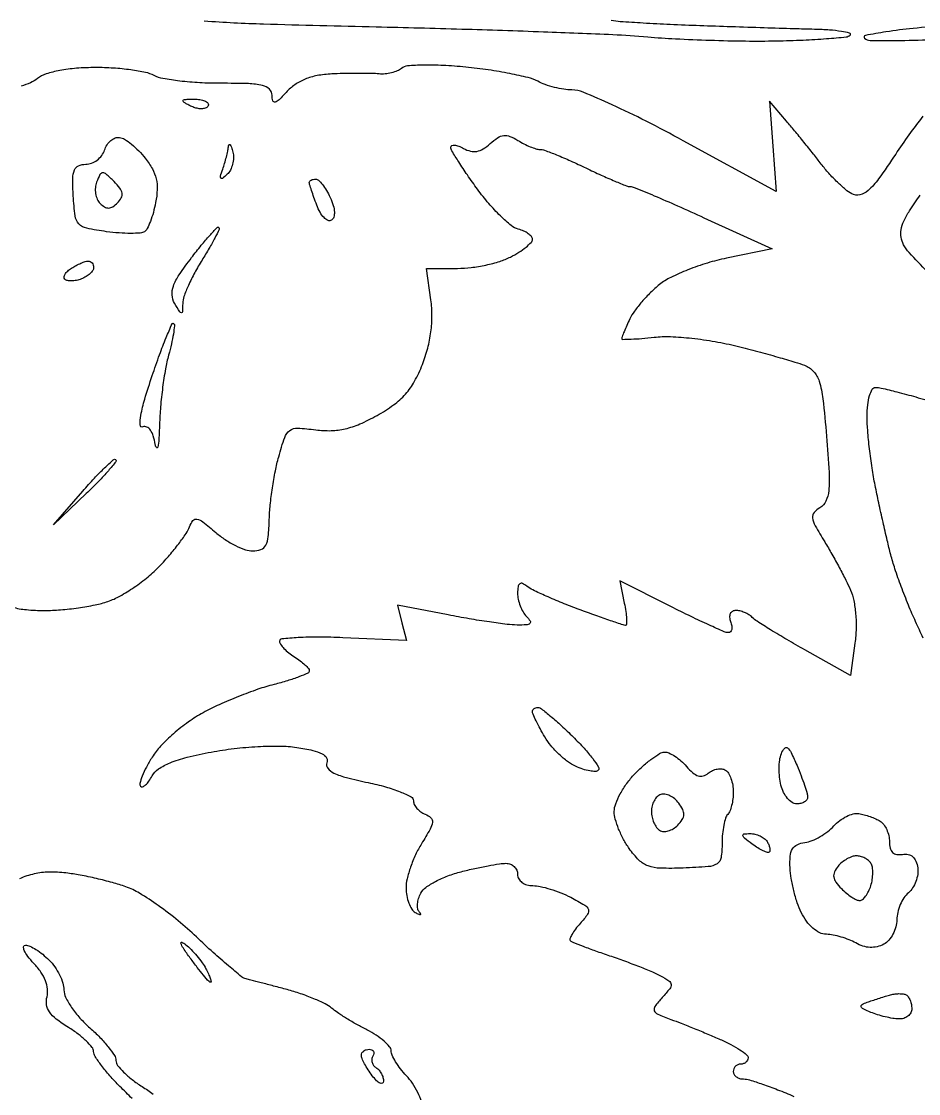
# Model space of a CAD drawing. Extents: x 0 to 102, y 0 to 135.
# Drawn here: x 54.68 to 64.88, y 38.5 to 50.69 of the extents above; entities that cross this region are included whole.
import ezdxf

# ---------------------------------------------------------------- set-up
doc = ezdxf.new("R2010")
doc.units = 0
doc.header["$MEASUREMENT"] = 0

msp = doc.modelspace()

# ---------------------------------------------------------------- linework, layer by layer
for points in [[(56.755913, 50.698688, 0.010331), (57.430513, 50.664806, 0.001772), (58.712916, 50.631485, -0.00169), (59.685454, 50.606374, -0.001939), (60.614201, 50.575649, -0.001744), (61.401592, 50.543793, -0.011137), (61.8003, 50.517361, 0.009369), (62.115858, 50.495321, 0.004906), (62.509274, 50.479109, 0.004877), (62.913098, 50.470378, 0.007454), (63.26343, 50.471444, 0.00613), (63.568576, 50.480665, 0.009228), (63.834233, 50.49687, 0.0047), (64.056956, 50.516696, 0.173515), (64.10238, 50.53818, 0.578144), (64.096689, 50.559319, 0.025758), (64.004932, 50.578676, 0.021854), (63.868948, 50.594068, 0.011064), (63.69675, 50.602147, -0.001269), (63.463632, 50.608512, -0.00043), (63.124598, 50.618921, -0.000428), (62.749998, 50.631067, -0.000492), (62.3925, 50.643316, -0.002563), (62.056671, 50.656878, -0.003274), (61.747394, 50.672986, -0.002545), (61.488409, 50.689499, -0.027527), (61.384393, 50.702443, -0.088667)], [(65.19738, 50.6454, 0.007043), (64.817955, 50.612647, 0.012978), (64.510642, 50.573673, 0.008927), (64.276089, 50.53342, 0.605092), (64.26678, 50.502749, 0.194682), (64.32945, 50.476797, 0.004068), (64.672989, 50.476827, 0.008852), (65.079934, 50.48738, 0.00577)], [(64.930661, 49.616801, 0.008803), (64.770812, 49.401759, 0.009172), (64.620862, 49.184109, -0.008911), (64.425895, 48.900803, -0.05414), (64.307505, 48.768177, -0.130305), (64.213742, 48.719989, -0.178606), (64.120603, 48.732916, -0.05245), (64.050057, 48.780787, -0.017535), (63.957543, 48.864596, -0.017232), (63.860904, 48.96522, -0.018837), (63.774379, 49.069402, 0.003753), (63.684528, 49.184483, 0.002318), (63.577242, 49.318506, 0.002324), (63.469996, 49.44996, 0.004174), (63.380584, 49.556691), (63.184268, 49.7871), (63.223215, 49.272644), (63.262163, 48.758189), (62.203095, 49.336094, 0.007576), (61.782416, 49.557444, 0.010189), (61.394564, 49.74424, 0.007569), (61.066839, 49.887975, 0.099876), (60.937852, 49.914, -0.038215), (60.845638, 49.921058, -0.023362), (60.738622, 49.942696, -0.023355), (60.63401, 49.974246, -0.037963), (60.549146, 50.011687, 0.062587), (60.440485, 50.053382, 0.011902), (60.233186, 50.09921, 0.012533), (59.987024, 50.141138, 0.011224), (59.729858, 50.172459, 0.011807), (59.473046, 50.191791, 0.017698), (59.248243, 50.195417, 0.015427), (59.068168, 50.186385, 0.152151), (58.998626, 50.158371, -0.072727), (58.950955, 50.129813, -0.038042), (58.885102, 50.1081, -0.036846), (58.812762, 50.095772, -0.046357), (58.744826, 50.095604, 0.017263), (58.660341, 50.10031, 0.004795), (58.527652, 50.10184, 0.004834), (58.377325, 50.100678, 0.005053), (58.229246, 50.096604, 0.031239), (58.059107, 50.079522, 0.049215), (57.917401, 50.041692, 0.055861), (57.799408, 49.981632, 0.059654), (57.700496, 49.898048, -0.010862), (57.606305, 49.80125, -0.129445), (57.56134, 49.775512, -0.413149), (57.536271, 49.789905, -0.06661), (57.528, 49.851715, 0.208244), (57.49759, 49.921563, 0.130798), (57.417736, 49.964099, 0.050318), (57.258611, 49.984703, 0.007845), (56.941239, 49.98868, -0.014094), (56.704201, 49.994613, -0.015881), (56.477172, 50.013951, -0.015265), (56.286151, 50.042286, -0.078564), (56.1854, 50.077313, 0.071984), (56.088741, 50.112342, 0.017234), (55.919998, 50.141219, 0.017356), (55.722001, 50.161149, 0.016404), (55.519331, 50.1678, 0.019108), (55.302605, 50.159514, 0.027322), (55.111887, 50.134376, 0.031176), (54.957811, 50.095359, 0.084503), (54.85812, 50.043591, -0.053193), (54.778595, 49.995784, -0.03084), (54.674673, 49.955077, -0.03052)], [(54.572683, 44.029938, 0.04372), (54.732887, 44.001187, 0.02255), (54.936496, 43.992, 0.020448), (55.120234, 43.999517, 0.014901), (55.323412, 44.022282, 0.015102), (55.515077, 44.055495, 0.031776), (55.660794, 44.095088, 0.045381), (55.796959, 44.155822, 0.022468), (55.957919, 44.255656, 0.022093), (56.116776, 44.374992, 0.030071), (56.24805, 44.496938, 0.013447), (56.361215, 44.622076, 0.014166), (56.465472, 44.751008, 0.013916), (56.548911, 44.866947, 0.059965), (56.587787, 44.942318, -0.07437), (56.627553, 45.014272, -0.289318), (56.673147, 45.031132, -0.11552), (56.740572, 44.999465, -0.010188), (56.886846, 44.878868, 0.031904), (56.993466, 44.798475, 0.03004), (57.111554, 44.730514, 0.031408), (57.223537, 44.683252, 0.084371), (57.308509, 44.668821, 0.090698), (57.400936, 44.685738, 0.184359), (57.45533, 44.734078, 0.097469), (57.483856, 44.831336, 0.015917), (57.495523, 45.028371, -0.019191), (57.506253, 45.191468, -0.011264), (57.53095, 45.3855, -0.011257), (57.564437, 45.578681, -0.018792), (57.602328, 45.739258, -0.015871), (57.671116, 45.960804, -0.153073), (57.729013, 46.039123, -0.171469), (57.818313, 46.065849, -0.021127), (58.024096, 46.047054, 0.039709), (58.199395, 46.037586, 0.051241), (58.359204, 46.058123, 0.045611), (58.525228, 46.113393, 0.02373), (58.720991, 46.210378, 0.02984), (58.909441, 46.330396, 0.054269), (59.044701, 46.452711, 0.055898), (59.147911, 46.598665, 0.033735), (59.237554, 46.790883, 0.028138), (59.297585, 46.976579, 0.031515), (59.333698, 47.160975, 0.032412), (59.345694, 47.34361, 0.0336), (59.333698, 47.52405), (59.285388, 47.8836), (59.637595, 47.8836, 0.030732), (59.790706, 47.89302, 0.022099), (59.959661, 47.921515, 0.022434), (60.11859, 47.963137, 0.044092), (60.239401, 48.012673, 0.021377), (60.334992, 48.067404, 0.029196), (60.41568, 48.125145, 0.029198), (60.474415, 48.178546, 0.196092), (60.489, 48.214306, 0.179233), (60.477579, 48.245144, 0.060751), (60.441679, 48.277926, 0.051133), (60.389562, 48.307525, 0.03966), (60.327908, 48.328992, -0.10882), (60.247092, 48.370305, -0.021511), (60.125392, 48.479737, -0.02186), (59.992187, 48.622237, -0.018789), (59.864706, 48.783009, -0.006974), (59.748812, 48.945727, -0.009909), (59.650724, 49.09378, -0.006359), (59.573073, 49.219699, -0.127911), (59.560497, 49.262554, -0.304482), (59.572176, 49.281176, -0.131534), (59.60249, 49.286005, -0.068961), (59.64974, 49.274377, -0.032812), (59.706397, 49.247384, 0.067912), (59.783959, 49.216891, 0.105737), (59.855495, 49.214867, 0.093873), (59.927552, 49.242782, 0.04472), (60.007229, 49.302875, -0.038718), (60.093089, 49.369259, -0.11713), (60.162112, 49.394265, -0.123457), (60.232814, 49.384929, -0.045352), (60.323385, 49.339195, 0.021221), (60.392236, 49.300155, 0.021324), (60.464039, 49.267161, 0.021723), (60.528924, 49.243869, 0.075446), (60.572867, 49.2372, -0.088921), (60.626887, 49.227516, -0.007124), (60.762505, 49.175072, -0.00945), (60.923245, 49.106705, -0.00711), (61.097448, 49.0257, 0.005399), (61.270141, 48.944677, 0.007564), (61.426219, 48.876328, 0.004823), (61.558153, 48.822407, 0.094868), (61.601018, 48.8142, -0.098386), (61.647273, 48.805009, -0.001874), (61.874414, 48.710037, -0.004474), (62.138881, 48.595491, -0.002972), (62.44024, 48.459602), (63.214311, 48.105004), (62.695859, 47.999249, 0.023469), (62.479469, 47.944421, 0.020244), (62.25802, 47.867191, 0.020734), (62.062797, 47.780593, 0.054042), (61.93338, 47.698197, 0.025665), (61.833164, 47.609187, 0.020182), (61.733842, 47.503184, 0.020601), (61.649399, 47.396887, 0.046419), (61.596776, 47.308569, 0.005182), (61.561311, 47.232091, 0.007295), (61.531394, 47.16312, 0.004554), (61.50772, 47.104791, 0.094393), (61.5042, 47.086311, 0.418676), (61.514411, 47.076254, 0.005494), (61.612845, 47.078834, 0.01177), (61.732231, 47.086092, 0.006994), (61.874057, 47.100072, -0.038261), (62.058731, 47.106678, -0.016841), (62.302717, 47.08849, -0.01626), (62.567163, 47.05106, -0.018152), (62.81899, 46.997537, -0.003605), (63.053027, 46.937046, -0.00387), (63.280698, 46.874555, -0.003667), (63.475398, 46.817945, -0.01826), (63.58321, 46.781401, -0.117338), (63.68723, 46.710705, -0.110351), (63.751124, 46.599228, -0.047931), (63.792594, 46.399621, -0.006487), (63.833653, 45.9736, -0.005858), (63.863048, 45.562566, -0.038074), (63.859641, 45.355308, -0.08657), (63.826984, 45.235095, -0.156926), (63.758253, 45.16121, 0.092208), (63.69255, 45.106529, 0.211578), (63.675386, 45.045881, 0.091878), (63.705552, 44.956194, 0.010482), (63.813723, 44.771005, -0.008135), (63.894702, 44.633853, -0.006179), (63.979139, 44.481013, -0.006251), (64.054798, 44.335638, -0.014496), (64.106983, 44.224321, -0.053464), (64.143971, 44.105822, -0.02811), (64.165454, 43.952855, -0.026698), (64.170472, 43.785315, -0.028201), (64.157348, 43.621266), (64.106624, 43.251192), (63.587962, 43.543112, -0.004486), (63.383458, 43.660642, -0.005802), (63.198048, 43.772336, -0.004463), (63.044929, 43.868915, -0.050513), (62.98893, 43.913516, 0.05624), (62.950301, 43.943569, 0.038206), (62.900642, 43.968945, 0.038425), (62.848203, 43.986279, 0.06068), (62.801235, 43.992, 0.12883), (62.763487, 43.98211, 0.157663), (62.738862, 43.955439, 0.127958), (62.731488, 43.914511, 0.072661), (62.742606, 43.8651, -0.04848), (62.756007, 43.816589, -0.090335), (62.755701, 43.775942, -0.142803), (62.742287, 43.749628, -0.212495), (62.718801, 43.739782, -0.097566), (62.669959, 43.750517, -0.003616), (62.496732, 43.827479, -0.006447), (62.292756, 43.923061, -0.004473), (62.064631, 44.0361), (61.482963, 44.330836), (61.533766, 44.076818, -0.013178), (61.550592, 43.979406, -0.022615), (61.558774, 43.897418, -0.019395), (61.559744, 43.834704, -0.407397), (61.547559, 43.8228, -0.08135), (61.520735, 43.827193, -0.001357), (61.377592, 43.875808, -0.00346), (61.211242, 43.934097, -0.002288), (61.020924, 44.003252, -0.00735), (60.825708, 44.078477, -0.008772), (60.644063, 44.155285, -0.007746), (60.493491, 44.224903, -0.055305), (60.42555, 44.267411, 0.057263), (60.375635, 44.29837, 0.277287), (60.343817, 44.295171, 0.201883), (60.324734, 44.262691, 0.033207), (60.3198, 44.188479, 0.053301), (60.327253, 44.118764, 0.038496), (60.349621, 44.043794, 0.039109), (60.382424, 43.975028, 0.065626), (60.42132, 43.92432, -0.052647), (60.462133, 43.873872, -0.363991), (60.458509, 43.844598, -0.17552), (60.419366, 43.827958, -0.017368), (60.31557, 43.82591, -0.026939), (60.200267, 43.833863, -0.005643), (59.999638, 43.860913, -0.005903), (59.767292, 43.89772, -0.005555), (59.531117, 43.940703), (58.953935, 44.052387), (59.004344, 43.851541), (59.054753, 43.650696), (58.333676, 43.681753, 0.009247), (58.057193, 43.688542, 0.015415), (57.824416, 43.682775, 0.00919), (57.637488, 43.668922, 0.387414), (57.6126, 43.641622, 0.155369), (57.623532, 43.607289, 0.0367), (57.662302, 43.560306, 0.03433), (57.71703, 43.510446, 0.028008), (57.7818, 43.464767, -0.021413), (57.846592, 43.420339, -0.028302), (57.901297, 43.374216, -0.028233), (57.941022, 43.332192, -0.177022), (57.951, 43.304893, -0.295366), (57.934415, 43.279267, -0.01333), (57.832957, 43.236927, -0.0187), (57.703174, 43.192287, -0.011887), (57.54915, 43.14964, 0.02141), (57.366158, 43.095201, 0.01171), (57.146676, 43.01374, 0.011652), (56.927213, 42.920406, 0.018174), (56.743326, 42.828896, 0.030895), (56.575704, 42.723834, 0.023698), (56.406106, 42.589736, 0.024207), (56.258983, 42.448546, 0.051042), (56.162626, 42.323249, 0.017316), (56.098174, 42.210405, 0.026472), (56.05106, 42.108051, 0.024457), (56.022588, 42.024806, 0.273006), (56.030996, 41.992204, 0.299507), (56.054799, 41.987295, 0.086948), (56.088309, 42.007936, 0.056779), (56.126296, 42.050229, 0.031757), (56.162778, 42.109085, -0.122858), (56.235833, 42.189757, -0.051362), (56.366309, 42.258981, -0.035825), (56.559498, 42.321618, -0.013856), (56.834726, 42.381492, -0.017322), (57.0947, 42.421276, -0.015897), (57.364356, 42.444366, -0.016572), (57.61356, 42.449472, -0.034062), (57.808002, 42.433736, -0.016196), (57.990808, 42.400237, -0.065096), (58.097533, 42.362047, -0.14545), (58.146511, 42.315261, -0.225146), (58.150901, 42.25798, 0.273727), (58.16122, 42.197124, 0.106308), (58.231527, 42.142934, 0.048497), (58.375054, 42.090881, 0.011829), (58.620593, 42.034079, -0.017641), (58.81787, 41.986019, -0.02713), (58.984175, 41.929336, -0.025455), (59.108176, 41.871921, -0.278445), (59.1354, 41.826825, 0.115129), (59.145297, 41.784414, 0.065706), (59.174705, 41.740466, 0.060173), (59.21804, 41.701711, 0.060836), (59.269204, 41.674557, -0.099748), (59.332326, 41.63452, -0.237268), (59.350399, 41.583558, -0.096478), (59.324087, 41.503487, -0.010932), (59.226904, 41.33827, 0.029602), (59.159489, 41.213206, 0.024553), (59.10253, 41.073089, 0.025247), (59.063074, 40.939174, 0.05908), (59.0508, 40.835657, 0.044508), (59.058629, 40.747877, 0.04627), (59.081864, 40.66405, 0.050823), (59.11597, 40.59597, 0.121245), (59.15655, 40.557129, 0.016984), (59.194739, 40.536847, 0.148284), (59.213472, 40.533827, 0.535074), (59.217427, 40.54194, 0.051371), (59.201827, 40.56326, -0.144059), (59.184356, 40.599594, -0.061975), (59.18228, 40.653849, -0.054126), (59.194521, 40.716256, -0.047426), (59.220205, 40.777582, -0.115314), (59.275701, 40.840728, -0.033126), (59.387117, 40.909644, -0.031435), (59.52697, 40.972917, -0.028844), (59.677691, 41.020259, -0.007433), (59.832312, 41.056757, -0.008067), (59.983799, 41.087593, -0.007661), (60.114292, 41.109907, -0.038528), (60.188063, 41.1156, -0.095281), (60.238346, 41.10593, -0.096982), (60.281102, 41.078323, -0.098778), (60.309725, 41.037123, -0.102927), (60.3198, 40.9887, 0.131623), (60.332971, 40.939534, 0.104262), (60.36985, 40.898428, 0.089316), (60.425828, 40.871138, 0.068972), (60.493201, 40.8618, -0.053951), (60.577573, 40.852669, -0.020999), (60.691216, 40.822732, -0.020497), (60.812604, 40.779715, -0.023928), (60.923794, 40.728801, -0.01269), (61.082997, 40.641284, -0.174305), (61.124689, 40.591549, -0.249801), (61.117021, 40.535957, -0.027233), (61.032911, 40.432183, 0.0203), (60.978668, 40.367122, 0.032595), (60.938536, 40.307081, 0.034883), (60.914681, 40.258234, 0.310224), (60.919569, 40.236069, 0.093475), (60.947372, 40.218416, 0.003371), (61.065103, 40.172405, 0.00609), (61.205882, 40.120434, 0.004221), (61.366232, 40.064968, -0.006382), (61.536125, 40.005378, -0.006215), (61.705962, 39.940959, -0.006145), (61.853765, 39.880677, -0.022966), (61.944301, 39.837448, -0.024655), (62.041258, 39.779237, -0.227962), (62.065437, 39.73821, -0.190426), (62.050671, 39.689102, -0.016788), (61.965354, 39.588218, 0.022603), (61.88191, 39.48719, 0.261569), (61.875319, 39.438112, 0.200582), (61.913904, 39.398645, 0.013436), (62.064085, 39.339717, -0.006261), (62.179952, 39.296161, -0.002899), (62.329471, 39.236807, -0.002871), (62.485873, 39.172621, -0.003991), (62.62515, 39.113217, -0.01776), (62.746686, 39.055011, -0.025681), (62.849208, 38.994456, -0.023707), (62.92548, 38.938579, -0.22654), (62.9424, 38.903151, -0.117159), (62.935898, 38.875783, -0.100557), (62.917549, 38.852477, -0.092854), (62.890109, 38.836831, -0.083456), (62.8578, 38.8314, 0.099038), (62.825513, 38.824941, 0.097945), (62.798051, 38.806549, 0.097945), (62.779659, 38.779087, 0.099038), (62.7732, 38.7468, 0.136436), (62.78217, 38.714539, 0.100285), (62.807385, 38.687051, 0.086468), (62.8451, 38.668549, 0.071015), (62.889573, 38.6622, -0.074321), (62.958971, 38.651827, -0.009113), (63.105323, 38.604144, -0.010624), (63.278004, 38.540241, -0.008589), (63.460623, 38.464563, 0.001881)], [(64.980944, 47.844664, -0.004927), (64.775197, 48.062464, -0.064012), (64.710608, 48.153081, -0.081418), (64.68207, 48.236691, -0.085091), (64.68236, 48.323715, -0.067373), (64.713412, 48.421444, -0.031154), (64.777981, 48.538388, -0.007564), (64.83884, 48.630896, -0.009157), (64.89881, 48.715731, -0.007978)], [(64.932777, 43.678451, 0.002755), (64.847614, 43.8651, -0.011323), (64.766273, 44.051778, -0.008186), (64.683788, 44.263249, -0.008275), (64.611993, 44.46687, -0.017776), (64.564898, 44.6265, -0.005035), (64.525142, 44.788068, -0.00236), (64.476799, 44.99786, -0.002338), (64.428188, 45.218265, -0.003282), (64.387004, 45.415504, -0.01199), (64.352148, 45.612301, -0.008888), (64.322732, 45.831252, -0.008994), (64.302347, 46.039058, -0.019952), (64.296, 46.198054, -0.025229), (64.302665, 46.330056, -0.045625), (64.323307, 46.436194, -0.061266), (64.354085, 46.50786, -0.266763), (64.392629, 46.53, -0.058902), (64.455983, 46.522511, -0.003855), (64.635389, 46.478027, -0.005556), (64.848753, 46.42084, -0.004117), (65.083355, 46.35307, -0.014142)], [(59.230926, 38.403813, 0.030845), (59.184912, 38.509824, 0.030207), (59.123653, 38.614, 0.040577), (59.055422, 38.69958, -0.02411), (58.98889, 38.777619, -0.026806), (58.93266, 38.859078, -0.027552), (58.892746, 38.932933, -0.110544), (58.8816, 38.98273, 0.179758), (58.864223, 39.029502, 0.036798), (58.800833, 39.092943, 0.034428), (58.711921, 39.159614, 0.026433), (58.60665, 39.220129, -0.01122), (58.492078, 39.281434, -0.009842), (58.37519, 39.35046, -0.009941), (58.272121, 39.416961, -0.02901), (58.2048, 39.468232, 0.062194), (58.131324, 39.516861, 0.016582), (58.003346, 39.575131, 0.016547), (57.852254, 39.632178, 0.016376), (57.6972, 39.679323, 0.000744), (57.545232, 39.719902, 0.000919), (57.403479, 39.757248, 0.000755), (57.284282, 39.788225, 0.006803), (57.2319, 39.800996, -0.113809), (57.179871, 39.826269, -0.005558), (57.031123, 39.949021, -0.008786), (56.857282, 40.10107, -0.006207), (56.667204, 40.277654, 0.018614), (56.459646, 40.461097, 0.017069), (56.233077, 40.634211, 0.017361), (56.020331, 40.77469, 0.052264), (55.863504, 40.849374, 0.018194), (55.713783, 40.896284, 0.010383), (55.529932, 40.94254, 0.01036), (55.34275, 40.981458, 0.016883), (55.182364, 41.005783, 0.03361), (54.988906, 41.015378, 0.051334), (54.822222, 40.995243, 0.047508), (54.654129, 40.939961, 0.024249)], [(55.934716, 38.439133, 0.002875), (55.796267, 38.578315, -0.015293), (55.681892, 38.699154, -0.019971), (55.585333, 38.816768, -0.017943), (55.513686, 38.918935, -0.144927), (55.4976, 38.973265, 0.172845), (55.480198, 39.022102, 0.030423), (55.41308, 39.094809, 0.029835), (55.320043, 39.173951, 0.022915), (55.209872, 39.249226, -0.025407), (55.072759, 39.343914, -0.077186), (54.994804, 39.425678, -0.114462), (54.962243, 39.507307, -0.102203), (54.967001, 39.598589, 0.093465), (54.972989, 39.684745, 0.065074), (54.949094, 39.779526, 0.055688), (54.896455, 39.878645, 0.038704), (54.816983, 39.977563, -0.024059), (54.748993, 40.057295, -0.05666), (54.708534, 40.124065, -0.132141), (54.701279, 40.166637, -0.386957), (54.721453, 40.185, -0.110683), (54.770882, 40.173922, -0.030332), (54.841319, 40.135297, -0.0291), (54.917927, 40.080559, -0.026707), (54.99, 40.0158, -0.044442), (55.054754, 39.938385, -0.036801), (55.109497, 39.845841, -0.038246), (55.147105, 39.752807, -0.077077), (55.1592, 39.674815, 0.116464), (55.17893, 39.591258, 0.034354), (55.246179, 39.477124, 0.03245), (55.341978, 39.355206, 0.029854), (55.4553, 39.243051, -0.019588), (55.568672, 39.13536, -0.024659), (55.664421, 39.026765, -0.024031), (55.734033, 38.930332, -0.14531), (55.7514, 38.871836, 0.165726), (55.77, 38.817261, 0.033243), (55.838982, 38.739147, 0.031821), (55.935401, 38.655037, 0.025036), (56.049551, 38.576332, -0.034249), (56.173013, 38.48781, -0.025108)]]:
    msp.add_lwpolyline(points, format="xyb")
for points in [[(56.676139, 49.80658, -0.039075), (56.735997, 49.797332, -0.079088), (56.779997, 49.779284, -0.140997), (56.801458, 49.755947, -0.259868), (56.80033, 49.730933, -0.156206), (56.776131, 49.710246, -0.075558), (56.7362, 49.700196, -0.063531), (56.687399, 49.701716, -0.05214), (56.636991, 49.715246, -0.018377), (56.589413, 49.735539, -0.026805), (56.549281, 49.757126, -0.025235), (56.519518, 49.777381, -0.234876), (56.5128, 49.790893, -0.35754), (56.521263, 49.801216, -0.025392), (56.560781, 49.807048, -0.026705), (56.613516, 49.809282, -0.016035)], [(55.792626, 49.372961, -0.104577), (55.850126, 49.351703, -0.029875), (55.927825, 49.295968, -0.028675), (56.010094, 49.220952, -0.026913), (56.085108, 49.135481, -0.039851), (56.165687, 49.01431, -0.069405), (56.2091, 48.901921, -0.0683), (56.220485, 48.780685, -0.037402), (56.202955, 48.632217, -0.019685), (56.17654, 48.520238, -0.024046), (56.142782, 48.418064, -0.023604), (56.106911, 48.336512, -0.131736), (56.075572, 48.301035, -0.130324), (56.027946, 48.28493, -0.016729), (55.919219, 48.281291, -0.018632), (55.787336, 48.286208, -0.014542), (55.644725, 48.301035, -0.018085), (55.418356, 48.339625, -0.155419), (55.330075, 48.389399, -0.156177), (55.287063, 48.480955, -0.018312), (55.265909, 48.70845, -0.014238), (55.260448, 48.90613, -0.094309), (55.27891, 49.002692, -0.198232), (55.325319, 49.05071, -0.103124), (55.408258, 49.068, 0.090935), (55.474216, 49.080096, 0.071026), (55.538086, 49.115367, 0.070183), (55.590226, 49.167622, 0.084406), (55.621976, 49.229248, -0.06716), (55.650482, 49.289571, -0.073962), (55.693216, 49.337979, -0.083389), (55.743126, 49.367459, -0.128923)], [(57.080448, 49.207064, -0.069395), (57.088104, 49.139813, -0.056034), (57.078155, 49.067733, -0.057593), (57.053061, 49.001899, -0.086943), (57.015882, 48.953264, -0.01749), (56.962535, 48.907438, -0.403331), (56.944289, 48.909122, -0.257162), (56.93949, 48.931791, -0.011201), (56.965649, 49.011469, 0.012384), (56.987331, 49.078045, 0.010243), (57.0072, 49.149948, 0.01038), (57.022704, 49.216662, 0.027161), (57.030214, 49.265269, -0.108892), (57.037615, 49.287915, -0.513243), (57.049018, 49.288939, -0.097909), (57.064158, 49.262301, -0.017427)], [(55.729733, 48.872124, 0.013977), (55.641599, 48.955463, 0.192647), (55.60109, 48.970198, 0.27229), (55.569602, 48.950305, 0.027317), (55.531775, 48.865833, 0.07113), (55.517263, 48.802249, 0.06057), (55.519923, 48.733435, 0.062889), (55.538521, 48.670011, 0.093913), (55.570967, 48.622393, 0.060378), (55.622086, 48.582325, 0.144991), (55.668188, 48.570248, 0.137371), (55.715085, 48.585002, 0.051938), (55.768924, 48.628684, 0.072829), (55.811709, 48.686149, 0.165028), (55.820632, 48.738925, 0.123811), (55.795855, 48.796564, 0.033272)], [(58.02202, 48.8988, -0.189266), (58.055494, 48.885658, -0.037545), (58.100082, 48.837559, -0.03495), (58.146459, 48.770148, -0.026307), (58.18803, 48.690321, -0.031286), (58.22282, 48.599271, -0.062739), (58.236361, 48.523614, -0.09027), (58.229029, 48.466762, -0.179107), (58.201451, 48.43143, -0.2521), (58.163867, 48.429185, -0.092252), (58.119039, 48.461068, -0.063368), (58.073718, 48.521683, -0.038052), (58.035442, 48.603117, -0.005095), (58.003097, 48.69087, -0.006914), (57.975805, 48.770781, -0.0048), (57.95457, 48.83807, -0.074157), (57.951, 48.862007, -0.185556), (57.956399, 48.876054, -0.089975), (57.971862, 48.887992, -0.069819), (57.994843, 48.896085, -0.049832)], [(56.920757, 48.348727, -0.323316), (56.924684, 48.327251, -0.007418), (56.876085, 48.229006, -0.013717), (56.811863, 48.111906, -0.008505), (56.730407, 47.977874, 0.017263), (56.64692, 47.834918, 0.018779), (56.575966, 47.690438, 0.018601), (56.524753, 47.562863, 0.082026), (56.510227, 47.483431, -0.007543), (56.50717, 47.388692, -0.408691), (56.49516, 47.37756, -0.254559), (56.477302, 47.387951, -0.004587), (56.41903, 47.486027, -0.114845), (56.389902, 47.580778, -0.106514), (56.404371, 47.6815, -0.06019), (56.470709, 47.810453, -0.014345), (56.611953, 48.006611, -0.007596), (56.721873, 48.145946, -0.012786), (56.818802, 48.259014, -0.006456), (56.901495, 48.348282, -0.415506)], [(55.43415, 47.966905, -0.119054), (55.458348, 47.96158, -0.102891), (55.478962, 47.945627, -0.094321), (55.492798, 47.921406, -0.082922), (55.4976, 47.892651, -0.14828), (55.487656, 47.859856, -0.058646), (55.456766, 47.823626, -0.051229), (55.411775, 47.789757, -0.044155), (55.358591, 47.76376, -0.039418), (55.301789, 47.746957, -0.046316), (55.246055, 47.740448, -0.052456), (55.199205, 47.744258, -0.150995), (55.170691, 47.759309, -0.225803), (55.161881, 47.784118, -0.108353), (55.172719, 47.816958, -0.073844), (55.202146, 47.853194, -0.044378), (55.24625, 47.886904, -0.01999), (55.298552, 47.917125, -0.020367), (55.352781, 47.94287, -0.020637), (55.401578, 47.961307, -0.075031)], [(56.40779, 47.25541, -0.228364), (56.417019, 47.229015, -0.011693), (56.404391, 47.136762, -0.016702), (56.382465, 47.024464, -0.011157), (56.350239, 46.897483, 0.024203), (56.314623, 46.74003, 0.010985), (56.282606, 46.531141, 0.010848), (56.258418, 46.308935, 0.014622), (56.246796, 46.107, -0.007562), (56.23955, 45.940031, -0.038808), (56.226983, 45.848247, -0.647861), (56.212429, 45.845184, -0.120482), (56.197763, 45.880999, 0.036429), (56.176161, 45.976848, 0.079746), (56.143276, 46.044293, 0.129659), (56.102564, 46.078591, 0.204958), (56.057635, 46.080295, -0.519606), (56.025856, 46.101666, -0.050269), (56.034678, 46.211584, -0.027431), (56.079002, 46.396394, -0.008905), (56.164219, 46.664224, -0.005915), (56.247428, 46.901193, -0.010324), (56.322734, 47.095256, -0.004733), (56.388986, 47.251836, -0.529045)], [(55.747253, 45.707609, -0.420664), (55.750048, 45.683953, -0.008504), (55.664968, 45.58207, -0.014696), (55.553412, 45.460423, -0.008678), (55.413559, 45.321547), (55.041711, 44.9649), (55.375406, 45.350961, -0.008839), (55.50609, 45.49686, -0.014535), (55.622285, 45.614977, -0.008185), (55.721024, 45.706624, -0.361796)], [(60.55245, 42.88805, -0.151286), (60.590916, 42.873324, -0.007734), (60.695873, 42.78821, -0.011755), (60.818375, 42.680691, -0.008206), (60.951599, 42.553999, -0.014064), (61.076709, 42.423934, -0.023132), (61.174053, 42.306373, -0.019492), (61.241323, 42.209376, -0.351708), (61.237482, 42.174282, -0.202174), (61.204962, 42.16105, -0.040163), (61.141066, 42.166998, -0.036686), (61.06268, 42.186717, -0.026942), (60.979214, 42.219441, -0.054414), (60.889172, 42.272957, -0.029309), (60.790612, 42.356576, -0.028823), (60.699075, 42.454638, -0.039972), (60.629882, 42.552912, -0.008558), (60.575924, 42.647933, -0.011401), (60.530384, 42.736153, -0.008791), (60.495579, 42.810829, -0.105025), (60.489, 42.841803, -0.128008), (60.493916, 42.860692, -0.108345), (60.507638, 42.876177, -0.095809), (60.528212, 42.885832, -0.078432)], [(61.991478, 42.380526, -0.115103), (62.042235, 42.370712, -0.039295), (62.108534, 42.334602, -0.036599), (62.178005, 42.28174, -0.034784), (62.240304, 42.218466, 0.035314), (62.313074, 42.144714, 0.105573), (62.374551, 42.110235, 0.149622), (62.431634, 42.110022, 0.100186), (62.48957, 42.141149, -0.065749), (62.537079, 42.171029, -0.064229), (62.591092, 42.187845, -0.069624), (62.643155, 42.189642, -0.112741), (62.684894, 42.17539, -0.121018), (62.718802, 42.140863, -0.048066), (62.74726, 42.080326, -0.043911), (62.766668, 42.006059, -0.041985), (62.7732, 41.928407, -0.029823), (62.768524, 41.850074, -0.030902), (62.754562, 41.773796, -0.0325), (62.7342, 41.709747, -0.102949), (62.70975, 41.672262, 0.122794), (62.685166, 41.631135, 0.02596), (62.664938, 41.549359, 0.02572), (62.65096, 41.449557, 0.021935), (62.6463, 41.343375, -0.037341), (62.634147, 41.180868, -0.21707), (62.588455, 41.110639, -0.123484), (62.489035, 41.077609, -0.009304), (62.20304, 41.061453, -0.015697), (61.944491, 41.059791, -0.080789), (61.804171, 41.086223, -0.110146), (61.700916, 41.151945, -0.041471), (61.58969, 41.28355, -0.031605), (61.524586, 41.388418, -0.02723), (61.469564, 41.505915, -0.028166), (61.431433, 41.618267, -0.067822), (61.4196, 41.705105, -0.091186), (61.435617, 41.7922, -0.033794), (61.487941, 41.905899, -0.032124), (61.563218, 42.025147, -0.033412), (61.65225, 42.132121, -0.020241), (61.749138, 42.225958, -0.024223), (61.847866, 42.305877, -0.02401), (61.936041, 42.364157, -0.125103)], [(63.498623, 42.226837, -0.008662), (63.544793, 42.112356, -0.010612), (63.583781, 42.003796, -0.009209), (63.612788, 41.911706, -0.071806), (63.6192, 41.867287, -0.163867), (63.60958, 41.838721, -0.095883), (63.582397, 41.814398, -0.077052), (63.541831, 41.797963, -0.057849), (63.493912, 41.7924, -0.147224), (63.442054, 41.808008, -0.071412), (63.389848, 41.854473, -0.061322), (63.345176, 41.922888, -0.052561), (63.315588, 42.003711, -0.036316), (63.299522, 42.095486, -0.028459), (63.295095, 42.196494, -0.029215), (63.301892, 42.291382, -0.060459), (63.3203, 42.363261, -0.078668), (63.355446, 42.423456, -0.404743), (63.390236, 42.427514, -0.119112), (63.431248, 42.376864, -0.010717)], [(62.154679, 41.799825, 0.058938), (62.108341, 41.848535, 0.061682), (62.052581, 41.884228, 0.068737), (61.996256, 41.902204, 0.124795), (61.94835, 41.898525, 0.117599), (61.907905, 41.873221, 0.069081), (61.873664, 41.8272, 0.062974), (61.850489, 41.768488, 0.062622), (61.8426, 41.705743, 0.053263), (61.849476, 41.641377, 0.048843), (61.869836, 41.577918, 0.052134), (61.899792, 41.524644, 0.100539), (61.935318, 41.491283, 0.13138), (61.97927, 41.478056, 0.076934), (62.034174, 41.484817, 0.067918), (62.091291, 41.509758, 0.061936), (62.141648, 41.54974, 0.050303), (62.192928, 41.613739, 0.131481), (62.210955, 41.66934, 0.127956), (62.19902, 41.727481, 0.046464)], [(64.201349, 41.681978, -0.028837), (64.261495, 41.669003, -0.018855), (64.329135, 41.647497, -0.018977), (64.393686, 41.621453, -0.034136), (64.44405, 41.59461, -0.094921), (64.484554, 41.557087, -0.052478), (64.518736, 41.498675, -0.049698), (64.541957, 41.429824, -0.056551), (64.5498, 41.360699, 0.062179), (64.558858, 41.288139, 0.139431), (64.586467, 41.240526, 0.153805), (64.632863, 41.217364, 0.081219), (64.69785, 41.217641, -0.092659), (64.762707, 41.216446, -0.129721), (64.814365, 41.190773, -0.114956), (64.850784, 41.140045, -0.063042), (64.871133, 41.065897, -0.071376), (64.871088, 40.990286, -0.053012), (64.850477, 40.909239, -0.053503), (64.813637, 40.835229, -0.077482), (64.765383, 40.780588, 0.074271), (64.715212, 40.724505, 0.044557), (64.672876, 40.645604, 0.043554), (64.644057, 40.557569, 0.057392), (64.6344, 40.473718, -0.067975), (64.623232, 40.391953, -0.055837), (64.590269, 40.310146, -0.057681), (64.541649, 40.240558, -0.088815), (64.484165, 40.19515, -0.06497), (64.4085, 40.166528, -0.069243), (64.329675, 40.159127, -0.066079), (64.248749, 40.17357, -0.051715), (64.166915, 40.209324, 0.034112), (64.090737, 40.245847, 0.023105), (63.999716, 40.277294, 0.023329), (63.908519, 40.299594, 0.042353), (63.83226, 40.307901, -0.109907), (63.756803, 40.326589, -0.06356), (63.678695, 40.378736, -0.055791), (63.606209, 40.457533, -0.046008), (63.547442, 40.555506, -0.031038), (63.501712, 40.667943, -0.019093), (63.461372, 40.805101, -0.01912), (63.431744, 40.944354, -0.032183), (63.418983, 41.063106, -0.030117), (63.421355, 41.198621, -0.11381), (63.446615, 41.279037, -0.154246), (63.499518, 41.326734, -0.071629), (63.589215, 41.352976, 0.060906), (63.669381, 41.374582, 0.033854), (63.760543, 41.418912, 0.033233), (63.848042, 41.477084, 0.045547), (63.917564, 41.541102, -0.047926), (63.98388, 41.601588, -0.045756), (64.061495, 41.649412, -0.049222), (64.138292, 41.67853, -0.1051)], [(62.963538, 41.454, -0.058559), (63.02049, 41.447307, -0.050463), (63.077435, 41.427495, -0.05301), (63.125928, 41.398324, -0.092697), (63.157379, 41.363771, -0.036355), (63.17654, 41.327046, -0.048724), (63.188022, 41.291307, -0.058142), (63.19093, 41.261521, -0.194023), (63.183388, 41.243788, -0.282878), (63.162668, 41.238848, -0.029595), (63.114174, 41.258019, -0.029724), (63.054583, 41.290195, -0.019217), (62.989547, 41.334017, -0.009468), (62.900329, 41.401884, -0.173737), (62.881778, 41.431637, -0.440416), (62.894563, 41.449689, -0.031223)], [(64.174466, 41.2002, 0.084668), (64.124649, 41.191703, 0.04378), (64.066933, 41.165556, 0.041868), (64.010732, 41.12739, 0.049496), (63.965039, 41.082263, 0.06587), (63.924435, 41.017667, 0.145561), (63.916355, 40.960553, 0.121064), (63.940677, 40.901302, 0.038752), (64.003023, 40.828463, 0.024483), (64.060385, 40.776459, 0.02762), (64.120377, 40.73251, 0.028456), (64.174879, 40.701294, 0.116331), (64.211742, 40.6926, 0.178664), (64.243464, 40.704309, 0.055094), (64.278901, 40.74208, 0.047246), (64.312236, 40.796571, 0.036835), (64.33806, 40.861043, 0.038732), (64.35462, 40.931801, 0.03744), (64.360321, 41.005079, 0.039869), (64.355298, 41.070265, 0.09957), (64.338768, 41.114843, 0.081311), (64.310357, 41.147509, 0.05344), (64.268743, 41.175126, 0.052351), (64.221047, 41.193875, 0.067583)], [(56.543548, 40.191958, -0.029068), (56.606154, 40.134769, -0.01862), (56.672223, 40.061715, -0.01871), (56.73179, 39.985056, -0.032955), (56.774195, 39.917008, -0.013876), (56.803933, 39.857532, -0.025764), (56.824158, 39.807534, -0.028088), (56.834653, 39.770577, -0.480387), (56.827786, 39.762, -0.216685), (56.810147, 39.770021, -0.004814), (56.74792, 39.842767, -0.010021), (56.676406, 39.931572, -0.006498), (56.597139, 40.03695, -0.008553), (56.518045, 40.148963, -0.066309), (56.489365, 40.206089, -0.6446), (56.501014, 40.217128, -0.074002)], [(64.74015, 39.618691, -0.116466), (64.764482, 39.596182, -0.052565), (64.784962, 39.557543, -0.048069), (64.798898, 39.5102, -0.04759), (64.8036, 39.460907, -0.122315), (64.79217, 39.414884, -0.105263), (64.76011, 39.376557, -0.095245), (64.712095, 39.351893, -0.081368), (64.65555, 39.344946, -0.032142), (64.586733, 39.352157, -0.016259), (64.501287, 39.369583, -0.016079), (64.413891, 39.39338, -0.023031), (64.3383, 39.420466, -0.015751), (64.25256, 39.458921, -0.193122), (64.228923, 39.485009, -0.372466), (64.237848, 39.508827, -0.040191), (64.296, 39.534717, -0.003932), (64.353775, 39.554548, -0.002337), (64.4229, 39.577311, -0.002338), (64.492037, 39.599364, -0.004034), (64.5498, 39.616981, -0.035516), (64.603043, 39.628717, -0.034256), (64.658062, 39.632988, -0.036223), (64.706963, 39.629881, -0.094975)], [(58.632793, 39.0006, -0.098926), (58.663201, 38.994524, -0.176081), (58.68177, 38.977466, -0.169366), (58.685467, 38.951907, -0.090666), (58.673713, 38.921846, 0.108373), (58.661733, 38.887727, 0.099685), (58.664594, 38.850616, 0.095498), (58.681894, 38.816225, 0.090427), (58.71102, 38.789953, -0.075625), (58.743713, 38.762161, -0.054863), (58.770953, 38.722826, -0.054894), (58.788971, 38.678538, -0.075998), (58.794309, 38.636057, -0.257071), (58.781434, 38.61408, -0.255697), (58.755923, 38.613137, -0.086484), (58.715444, 38.643041, -0.028616), (58.667409, 38.69952, -0.018293), (58.61986, 38.76741, -0.021005), (58.579687, 38.835601, -0.020657), (58.550753, 38.895638, -0.102298), (58.5432, 38.93217, -0.130019), (58.550103, 38.958266, -0.100676), (58.569518, 38.980499, -0.088647), (58.598561, 38.995451, -0.07479)]]:
    msp.add_lwpolyline(points, format="xyb", close=True)

doc.saveas('drawing.dxf')
